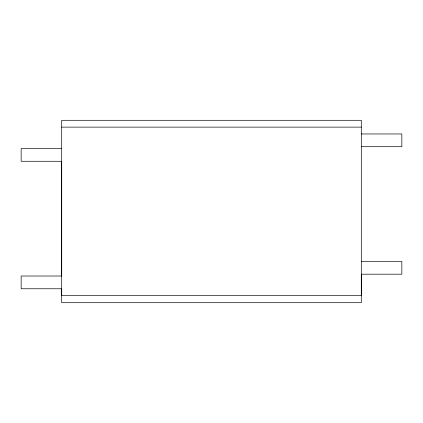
<?xml version="1.0" encoding="UTF-8"?>
<svg xmlns="http://www.w3.org/2000/svg" width="423" height="423" viewBox="0 0 423 423"><rect width="100%" height="100%" fill="white"/><g stroke="black" fill="none" stroke-linecap="round" stroke-linejoin="round"><path stroke-width="0.63" d="M361.3 261.726L361.3 120.301L61.7 120.301L61.7 148.716M61.7 127.127L361.3 127.127M361.3 133.959L401.85 133.959L401.85 146.707L361.3 146.707M61.7 288.766L21.15 288.766L21.15 276.018L61.7 276.018L61.7 161.279L21.15 161.279L21.15 148.531L61.7 148.531L61.7 295.598L361.3 295.598L361.3 274.194L401.85 274.194L401.85 261.446L361.3 261.446L361.3 302.699L61.7 302.699L61.7 288.824"/></g></svg>
